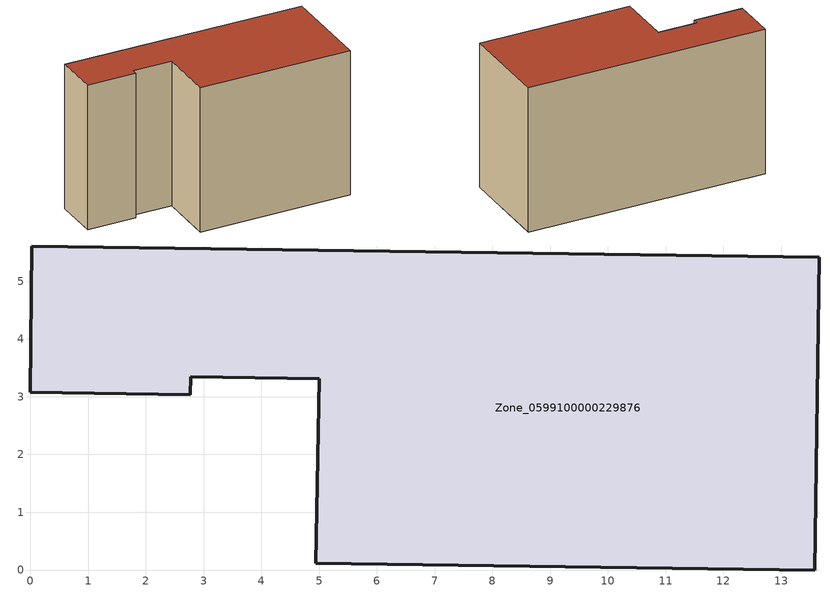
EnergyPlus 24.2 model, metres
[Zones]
Zone_0599100000229876
 floor ground (C_G): 13.66,5.41 13.58,0 4.94,0.12 5,3.31 2.78,3.35 2.77,3.03 0,3.08 0.03,5.61 z0
 wall outside (C_F): 0.03,5.61 0,3.08 2.77,3.03 2.78,3.35 5,3.31 4.94,0.12 13.58,0 13.66,5.41 0.03,5.61 z0:8.38
 roof outside (C_R): 13.66,5.41 0.03,5.61 0,3.08 2.77,3.03 2.78,3.35 5,3.31 4.94,0.12 13.58,0 z8.38
[BUILDING]
Pand.0599100000229876: North Axis=0; Terrain=City; Loads Convergence Tolerance Value=0.04; Temperature Convergence Tolerance Value=0.4; Solar Distribution=FullExterior; Maximum Number of Warmup Days=25; Minimum Number of Warmup Days=1
[Site:Location]
Rotterdam.The.Hague.AP_ZH_NLD Design_Conditions: Latitude=51.96; Longitude=4.45; Time Zone=1; Elevation=-4.5
[SITE:GROUNDTEMPERATURE:BUILDINGSURFACE]
18, 18, 18, 18, 18, 18, 18, 18, 18, 18, 18, 18
[MATERIAL] Thermal Absorptance=0.9; Solar Absorptance=0.7; Visible Absorptance=0.7
Name | Roughness | Thickness | Conductivity | Density | Specific Heat
G.TI.1975-1991 | MediumSmooth | 0.15 | 0.288461 | 540 | 1210
F.TI.1975-1991 | Rough | 0.3 | 0.230769 | 1920 | 840
R.TI.1975-1991 | MediumRough | 0.2 | 0.153846 | 1500 | 1000
[CONSTRUCTION]
C_G: G.TI.1975-1991
C_F: F.TI.1975-1991
C_R: R.TI.1975-1991
[ZONE]
Zone_0599100000229876: Type=1; Multiplier=1; Ceiling Height=Autocalculate; Volume=Autocalculate; Floor Area=autocalculate; Part of Total Floor Area=Yes
[ZONEINFILTRATION:DESIGNFLOWRATE]
Infil_Zone_0599100000229876: Zone or ZoneList or Space or SpaceList=Zone_0599100000229876; Schedule=AlwaysOn; Design Flow Rate Calculation Method=Flow/Area; Flow Rate per Floor Area=0.003; Constant Term Coefficient=1; Temperature Term Coefficient=0; Velocity Term Coefficient=0; Velocity Squared Term Coefficient=0
[HVACTEMPLATE:ZONE:IDEALLOADSAIRSYSTEM]
Zone_0599100000229876: Maximum Heating Supply Air Temperature=50; Minimum Cooling Supply Air Temperature=13; Maximum Heating Supply Air Humidity Ratio=0.0156; Minimum Cooling Supply Air Humidity Ratio=0.0077; Heating Limit=NoLimit; Cooling Limit=NoLimit; Dehumidification Control Type=ConstantSensibleHeatRatio; Cooling Sensible Heat Ratio=0.7; Dehumidification Setpoint=60; Humidification Control Type=None; Humidification Setpoint=30; Outdoor Air Method=None; Outdoor Air Flow Rate per Person=0.00944; Outdoor Air Flow Rate per Zone Floor Area=0; Outdoor Air Flow Rate per Zone=0; Demand Controlled Ventilation Type=None; Outdoor Air Economizer Type=NoEconomizer; Heat Recovery Type=None; Sensible Heat Recovery Effectiveness=0.7; Latent Heat Recovery Effectiveness=0.65
[ZONECONTROL:THERMOSTAT]
ThermostatControl_Zone_0599100000229876: Zone or ZoneList=Zone_0599100000229876; Control Type Schedule=DualSetpointControlType; Control 1=Thermostat_Zone_0599100000229876; Temperature Difference Between Cutout And Setpoint=0
[THERMOSTATSETPOINT:DUALSETPOINT]
Thermostat_Zone_0599100000229876: Heating Setpoint Temperature Schedule=HeatingSetpoint_Zone_0599100000229876; Cooling Setpoint Temperature Schedule=CoolingSetpoint_Zone_0599100000229876
[SCHEDULE:COMPACT]
HeatingSetpoint_Zone_0599100000229876: Through: 12/31, For: AllDays, Until: 24:00, 21
CoolingSetpoint_Zone_0599100000229876: Through: 12/31, For: AllDays, Until: 24:00, 24
DualSetpointControlType: Through: 12/31, For: AllDays, Until: 24:00, 4
AlwaysOn: Through: 12/31, For: AllDays, Until: 24:00, 1
